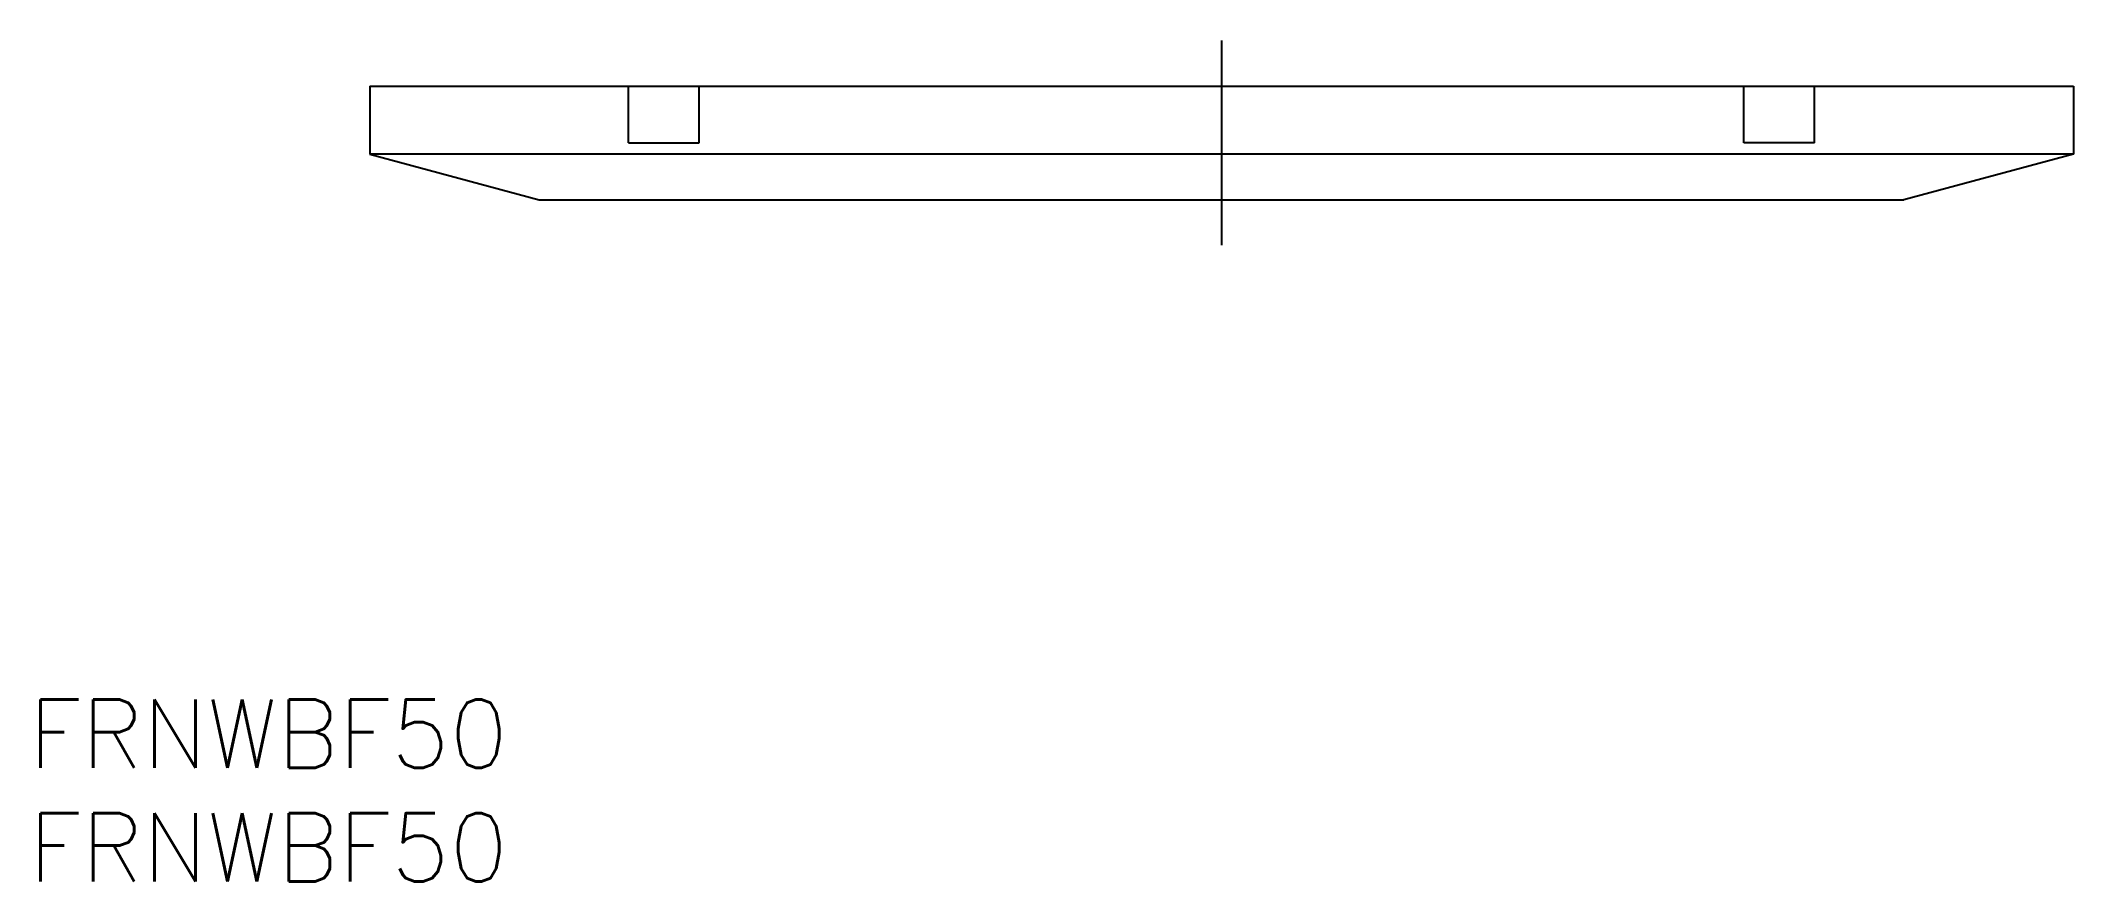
# Model space of a CAD drawing. Extents: x -52 to 37.5, y -35 to 2.
import ezdxf

# ---------------------------------------------------------------- set-up
doc = ezdxf.new("R2010")
doc.units = 0
doc.linetypes.add('CENTER', pattern=[50.8, 31.75, -6.35, 6.35, -6.35])
doc.linetypes.add('DASHED', pattern=[19.05, 12.7, -6.35])
doc.layers.get('0').update_dxf_attribs({"linetype": 'CONTINUOUS'})
doc.layers.add('CENTER', color=1, linetype='CENTER')
doc.styles.get("Standard").update_dxf_attribs({"font": 'txt.shx', "height": 3, "bigfont": 'bigfont.shx'})

msp = doc.modelspace()

# ---------------------------------------------------------------- linework, layer by layer
at = {"color": 7, "linetype": 'CONTINUOUS'}
for p, q in [((-37.5, 0), (37.5, 0)), ((-37.5, 0), (-37.5, -3)), ((37.5, 0), (37.5, -3)), ((37.5, -3), (-37.5, -3)), ((-37.5, -3), (-30.036, -5)), ((37.5, -3), (30.036, -5)), ((-30.036, -5), (30.036, -5))]:
    msp.add_line(p, q, dxfattribs=at)
at = {"color": 3, "linetype": 'DASHED'}
for p, q in [((-26.1, -2.5), (-26.1, 0)), ((-23, -2.5), (-23, 0)), ((23, -2.5), (23, 0)), ((26.1, -2.5), (26.1, 0)), ((-26.1, -2.5), (-23, -2.5)), ((26.1, -2.5), (23, -2.5))]:
    msp.add_line(p, q, dxfattribs=at)
at = {"layer": 'CENTER', "color": 1, "linetype": 'CENTER'}
msp.add_line((0, 2), (0, -7), dxfattribs=at)

# ---------------------------------------------------------------- texts
at = {"color": 7, "linetype": 'CONTINUOUS'}
for p in [(-52.5, -30), (-52.5, -35)]:
    msp.add_text('FRNWBF50', height=3, dxfattribs=at).set_placement(p)

doc.saveas('drawing.dxf')
